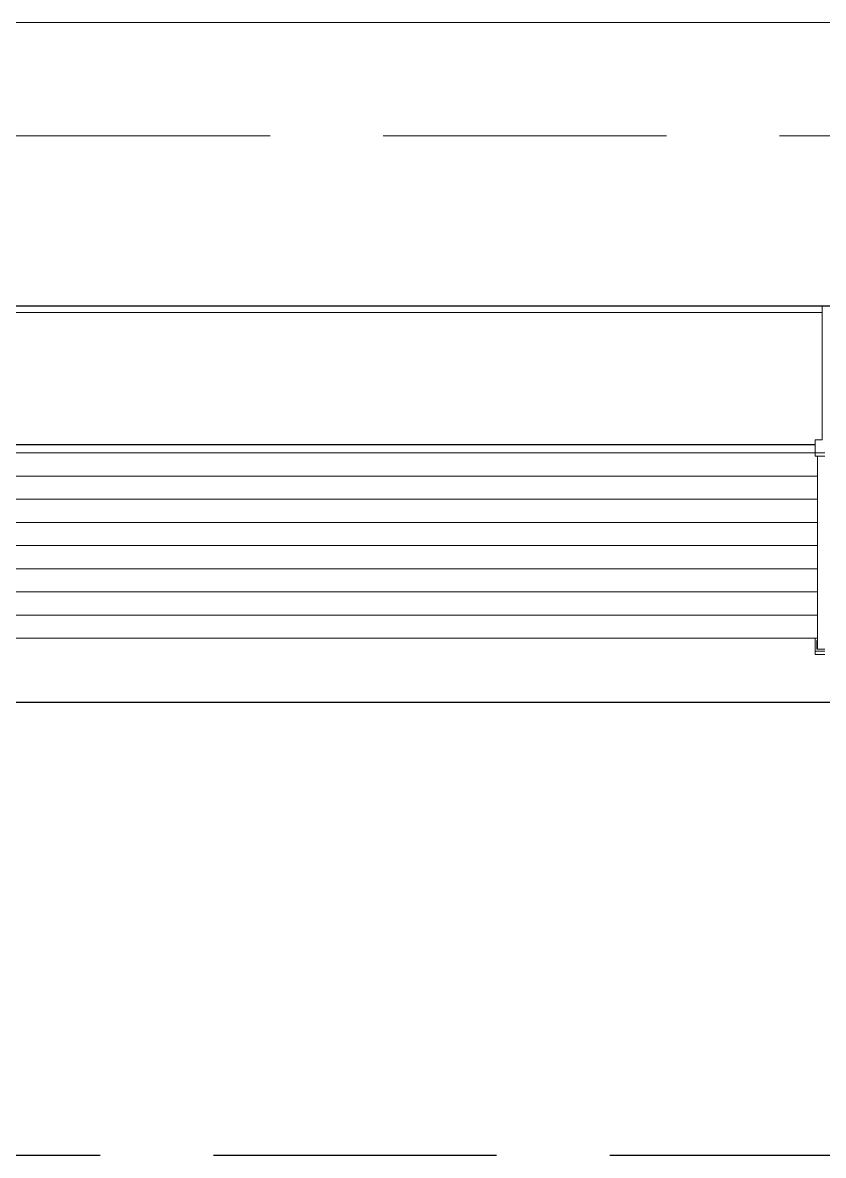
# Model space of a CAD drawing. Extents: x -518115 to 389031, y -231062 to 1628073.
# Drawn here: x 20748 to 21455, y 671657 to 672657 of the extents above; entities that cross this region are included whole.
import ezdxf

# ---------------------------------------------------------------- set-up
doc = ezdxf.new("R2010")
doc.units = 0
doc.header["$LTSCALE"] = 1000
doc.header["$MEASUREMENT"] = 0
doc.linetypes.add('DASH', pattern=[0.35, 0.25, -0.1])
doc.layers.add('卫生间', color=6, linetype='Continuous')
doc.layers.add('看线', color=251, linetype='Continuous')
for name, color, linetype, lineweight in [('平面-栏杆', 135, 'Continuous', 15), ('平面-看线', 45, 'Continuous', 15), ('平面-空调预留孔', 173, 'Continuous', 15)]:
    doc.layers.add(name, color=color, linetype=linetype, lineweight=lineweight)

# ---------------------------------------------------------------- blocks, each defined once
blk = doc.blocks.new('gdgdgdrgdfsfs')
at = {"layer": '平面-空调预留孔'}
for p, q in [((701373.3, 763967.6), (701455, 763967.6)), ((701455, 763967.6), (701455, 763849.2)), ((703030, 763961.6), (701455, 763961.6)), ((701455, 763849.2), (701461.2, 763849.2)), ((701461.2, 763849.2), (701461.2, 763834.7)), ((703023.9, 763845.2), (701461.2, 763845.2)), ((703023.9, 763844.9), (701461.2, 763844.9)), ((701461.2, 763837.8), (701452.7, 763837.8)), ((701452.7, 763834.7), (701461.2, 763834.7)), ((701458.9, 763834.7), (701458.9, 763664.6)), ((703023.9, 763837.8), (701461.2, 763837.8)), ((703026.2, 763817.3), (701458.9, 763817.3)), ((703026.2, 763796.9), (701458.9, 763796.9)), ((703026.2, 763776.4), (701458.9, 763776.4)), ((703026.2, 763756), (701458.9, 763756)), ((703026.2, 763735.5), (701458.9, 763735.5)), ((703026.2, 763715), (701458.9, 763715)), ((703026.2, 763694.6), (701458.9, 763694.6)), ((701458.9, 763674.1), (701461.2, 763674.1)), ((703026.2, 763674.1), (701458.9, 763674.1)), ((701459.6, 763672.2), (701458.9, 763672.2)), ((701459.6, 763664.6), (701459.6, 763672.2)), ((701461.2, 763659.6), (701461.2, 763674.1)), ((701452.7, 763664.6), (701459.6, 763664.6)), ((701461.2, 763662.7), (701452.7, 763662.7)), ((701459.6, 763669.7), (701458.9, 763669.7)), ((701452.7, 763659.6), (701461.2, 763659.6))]:
    blk.add_line(p, q, dxfattribs=at)
blk = doc.blocks.new('A$C148B7D8E')
at = {"layer": '卫生间', "color": 159, "linetype": 'DASH', "true_color": 0x22346e}
blk.add_lwpolyline([(9400.3, 15400), (7700, 15400), (7700, 10800), (7300, 10800), (7300, 10000), (900, 10000), (900, 9000), (-900, 9000), (-900, -900), (1750, -900), (1750, -2100), (23450, -2100), (23450, -900), (25100, -900)], dxfattribs=at)

msp = doc.modelspace()

# ---------------------------------------------------------------- linework, layer by layer
at = {"layer": '平面-栏杆'}
msp.add_lwpolyline([(21666.6, 672657.2), (17016.6, 672657.2)], dxfattribs=at)
at = {"layer": '平面-看线', "linetype": 'DASH'}
msp.add_lwpolyline([(21666.6, 672557.2), (17016.6, 672557.2)], dxfattribs=at)
at = {"layer": '看线', "color": 202, "ltscale": 0.5}
for points in [[(17066.6, 672407.2), (21666.6, 672407.2)], [(19666.6, 672407.2), (19666.6, 672057.2), (21666.6, 672057.2), (21666.6, 672407.2)]]:
    msp.add_lwpolyline(points, dxfattribs=at)

# ---------------------------------------------------------------- block references
msp.add_blockref('A$C148B7D8E', (13216.6, 673757.2))
at = {"layer": '平面-空调预留孔', "xscale": -1}
msp.add_blockref('gdgdgdrgdfsfs', (722909.1, -91560.4), dxfattribs=at)

doc.saveas('drawing.dxf')
